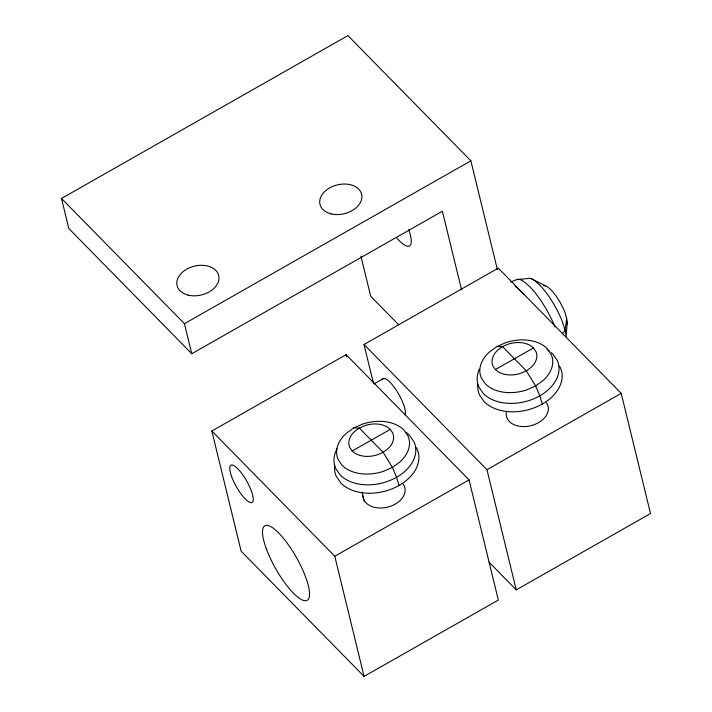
<?xml version="1.0" encoding="UTF-8"?>
<svg xmlns="http://www.w3.org/2000/svg" width="712" height="712" viewBox="0 0 712 712"><rect width="100%" height="100%" fill="white"/><g stroke="black" fill="none" stroke-linecap="round" stroke-linejoin="round"><path stroke-width="1.07" d="M543.657 285.85A22.757 6.257 60.4 0 1 547.973 287.141L550.919 289.731A22.757 6.257 60.4 0 1 565.266 313.236L567.277 321.495L566.138 336.482L565.212 330.493L562.863 323.052A36.997 10.173 60.4 0 0 539.527 284.827L534.748 280.626A36.997 10.173 60.4 0 0 527.734 278.526L516.547 279.638L510.798 282.023M566.707 317.81L565.212 330.493L562.364 333.688M353.695 427.974L346.397 433.243A36.997 25.605 -13.7 0 0 338.182 459.587L342.125 465.274A36.997 25.605 -13.7 0 0 383.697 471.237L392.41 467.41L399.699 462.132A36.997 25.605 -13.7 0 0 407.914 435.797L403.971 430.11A36.997 25.605 -13.7 0 0 362.408 424.147L353.695 427.974L359.311 428.054L364.678 425.696A22.757 15.753 -13.7 0 1 390.238 429.363L392.659 432.86A22.757 15.753 -13.7 0 1 387.613 449.058L383.127 452.307L377.769 454.657A22.757 15.753 -13.7 0 1 352.2 450.99L349.779 447.492A22.757 15.753 -13.7 0 1 354.825 431.294L359.311 428.054L383.127 452.307L392.41 467.41L396.566 477.289L399.067 485.477M496.914 346.539L489.616 351.817A36.997 25.605 -13.7 0 0 481.401 378.152L485.344 383.839A36.997 25.605 -13.7 0 0 526.916 389.802L535.629 385.975L542.927 380.697A36.997 25.605 -13.7 0 0 551.141 354.362L547.199 348.675A36.997 25.605 -13.7 0 0 505.627 342.712L496.914 346.539L502.538 346.619L507.896 344.27A22.757 15.753 -13.7 0 1 533.457 347.928L535.887 351.434A22.757 15.753 -13.7 0 1 530.832 367.623L526.346 370.872L520.988 373.222A22.757 15.753 -13.7 0 1 495.418 369.555L492.998 366.057A22.757 15.753 -13.7 0 1 498.053 349.859L502.538 346.619L526.346 370.872L535.629 385.975L539.785 395.854L542.286 404.042M461.581 289.944L442.392 211.224L191.759 353.731L68.815 228.507L61.49 198.47L347.928 35.6L470.872 160.823L497.403 269.67M191.759 353.731L184.435 323.693L470.872 160.823M211.838 431.009L346.103 354.665L469.048 479.888L498.338 600.056L364.072 676.4L241.128 551.177L211.838 431.009L334.782 556.232L364.072 676.4M373.417 383.109L364.01 344.492L498.275 268.139L621.22 393.371L650.51 513.53L516.245 589.874L489.011 562.133M373.755 383.99L383.403 378.508M352.2 450.99L390.238 429.363M495.418 369.555L533.457 347.928M334.782 556.232L469.048 479.888M516.245 589.874L486.955 469.715L621.22 393.371M530.725 278.472L545.499 285.815M515.096 286.046L520.632 290.914A42.845 11.784 60.4 0 1 523.943 294.528M398.72 324.814L370.712 296.281L360.984 256.382M364.01 344.492L486.955 469.715M61.49 198.47L184.435 323.693M559.24 366.084L560.299 367.508A42.845 29.655 -13.7 0 1 537.418 406.507A42.845 29.655 -13.7 0 1 484.124 401.63L479.559 395.044A42.845 29.655 -13.7 0 1 477.805 384.569M415.497 446.816L417.081 448.943A42.845 29.655 -13.7 0 1 394.199 487.942A42.845 29.655 -13.7 0 1 340.906 483.065L336.34 476.479A42.845 29.655 -13.7 0 1 334.702 464.998M346.103 354.665L346.628 356.81M362.016 492.126L364.375 501.782M516.547 279.638A41.554 11.428 60.4 0 1 524.433 281.997L529.799 286.722A41.554 11.428 60.4 0 1 554.977 326.959M567.277 321.495A22.757 6.257 60.4 0 1 567.037 324.138M403.241 484.142A21.422 14.827 -13.7 0 1 388.868 506.802A21.422 14.827 -13.7 0 1 362.942 495.872M546.46 402.707A21.422 14.827 -13.7 0 1 530.734 425.732A21.422 14.827 -13.7 0 1 506.25 412.462M382.175 379.932A21.422 5.892 60.4 0 1 396.103 389.98A21.422 5.892 60.4 0 1 405.19 414.669M337.025 448.747A41.554 28.765 -13.7 0 0 335.726 468.558L340.149 474.948A41.554 28.765 -13.7 0 0 391.849 479.674A41.554 28.765 -13.7 0 0 414.037 441.841L409.614 435.45A41.554 28.765 -13.7 0 0 406.49 432.736M479.309 369.225A41.554 28.765 -13.7 0 0 478.945 387.123L483.368 393.513A41.554 28.765 -13.7 0 0 535.068 398.239A41.554 28.765 -13.7 0 0 557.265 360.406L552.832 354.015A41.554 28.765 -13.7 0 0 551.346 352.618M546.994 349.512A41.554 28.765 -13.7 0 1 549.708 351.301M408.759 229.647A32.129 8.838 60.4 0 1 396.566 237.755M231.667 476.711A21.422 5.892 60.4 0 0 252.003 502.494A21.422 5.892 60.4 0 0 240.87 472.261A21.422 5.892 60.4 0 0 231.667 476.711M266.332 548.818A42.845 11.784 60.4 0 0 307.014 600.376A42.845 11.784 60.4 0 0 284.738 539.91A42.845 11.784 60.4 0 0 266.332 548.818M330.884 213.814A21.422 14.827 -13.7 0 0 361.892 196.183A21.422 14.827 -13.7 0 0 329.62 187.924A21.422 14.827 -13.7 0 0 330.884 213.814M187.968 295.071A21.422 14.827 -13.7 0 0 218.976 277.44A21.422 14.827 -13.7 0 0 186.704 269.18A21.422 14.827 -13.7 0 0 187.968 295.071"/></g></svg>
